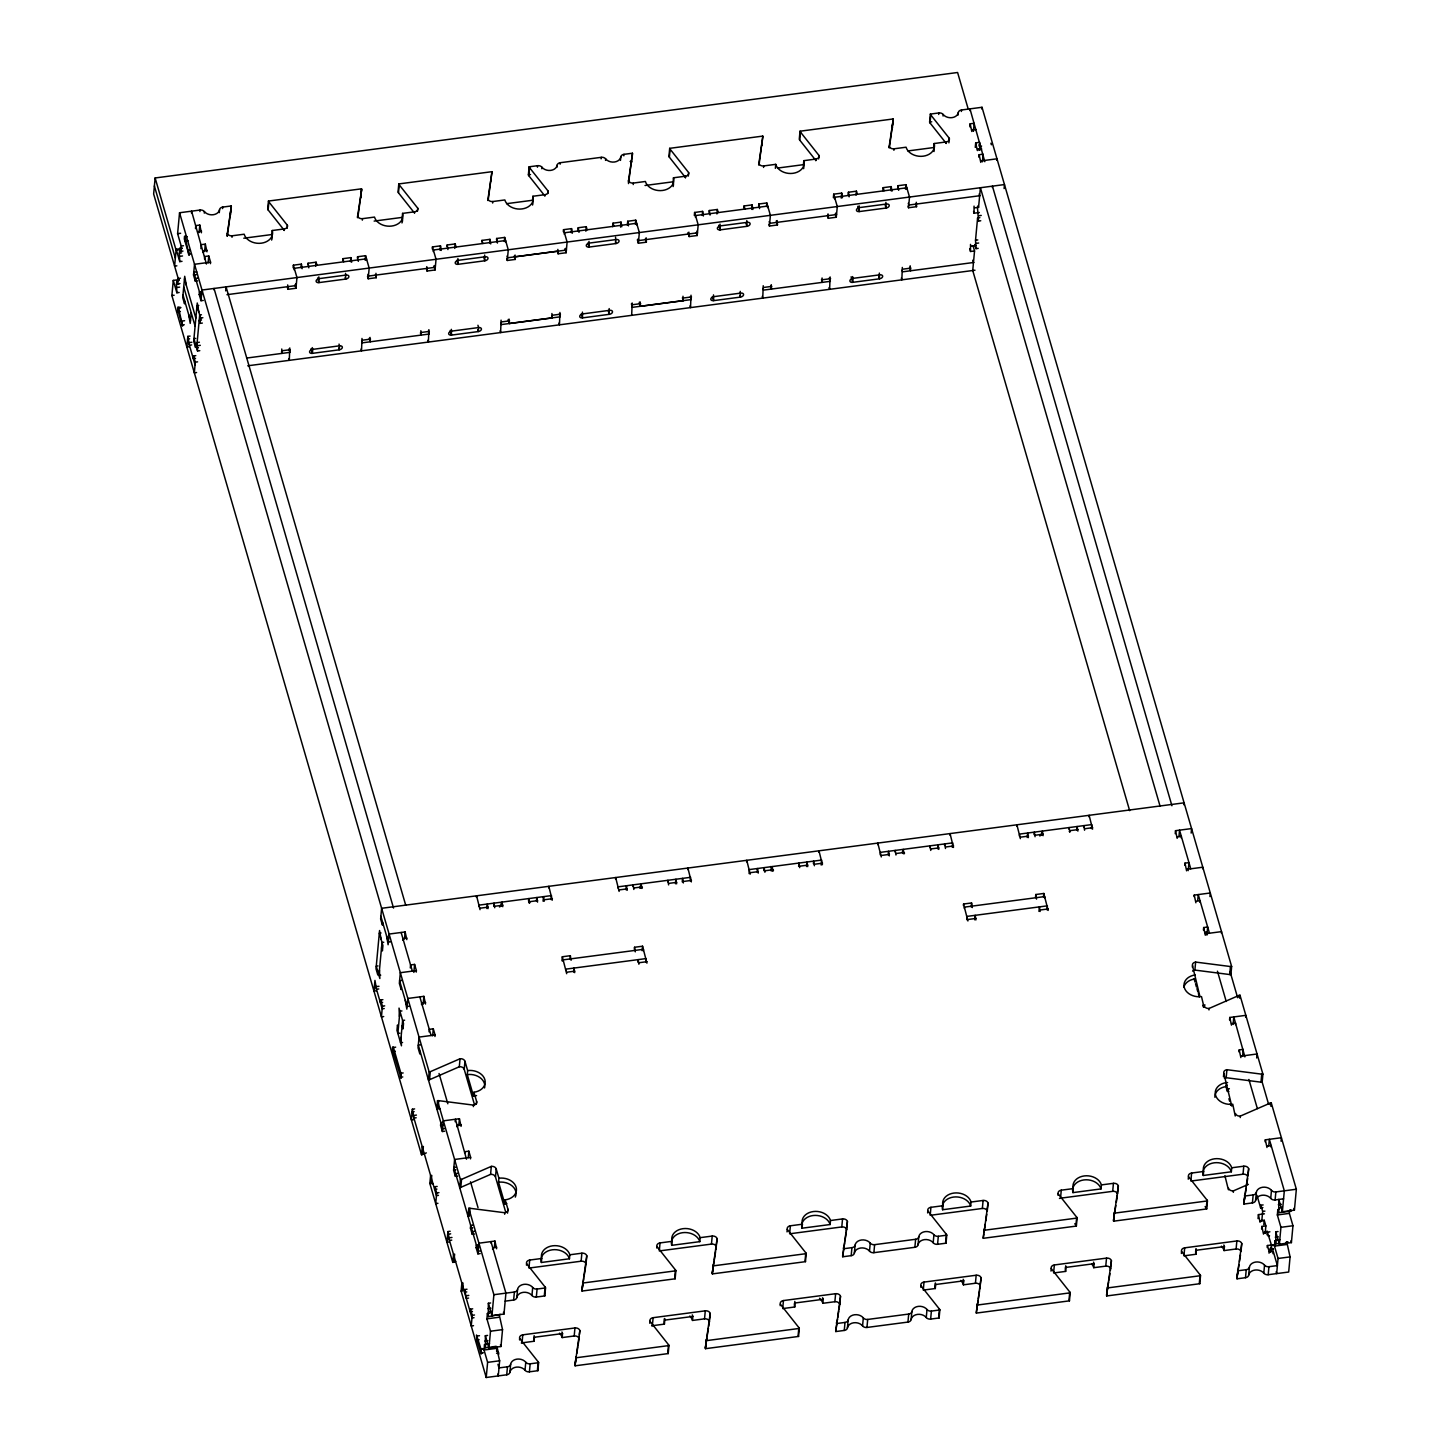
<?xml version="1.0" encoding="UTF-8"?>
<svg xmlns="http://www.w3.org/2000/svg" width="1450" height="1450" viewBox="0 0 1450 1450"><rect width="100%" height="100%" fill="white"/><g stroke="black" fill="none" stroke-linecap="round" stroke-linejoin="round"><path stroke-width="1.5" d="M968.074 108.569L957.598 72.5L155.132 177.969L153.646 193.992L178.205 278.491L177.698 283.837L179.963 283.529M426.336 1152.877L422.621 1154.49A4.114 3.118 5.3 0 1 421.515 1154.762L171.879 295.546L173.275 280.412L179.292 279.614M182.192 248.458L176.175 249.255L174.598 266.129L176.864 265.839M182.972 251.086L180.706 251.376L181.196 246.047L177.607 233.667L179.546 212.751L200.046 210.051A4.114 3.118 5.3 0 1 204.432 211.627A8.247 6.253 5.3 0 0 213.186 214.745A8.247 6.253 5.3 0 0 219.566 209.634A4.114 3.118 5.3 0 1 222.738 207.078L231.203 205.972A4.114 3.118 5.3 0 1 231.293 206.879L227.251 236.296M179.129 292.483L176.882 292.773L176.465 284.345L176.809 280.738L179.057 280.448M182.011 261.326L179.764 261.616L179.347 253.188L179.818 248.294L182.066 247.986M178.241 312.149L178.604 308.143L180.616 307.871M185.165 237.365L184.784 241.371L187.793 240.972M191.418 212.914L191.581 211.174L206.426 264.027M184.784 301.165L184.531 303.829L182.736 297.649L184.712 276.279L186.271 285.142M195.496 228.611L195.768 225.602L199.792 225.076L201.441 232.761M188.681 314.559L190.222 323.404L191.219 312.729M190.095 336.092L187.847 336.382L186.851 347.058L189.098 346.767M197.581 280.847L195.315 281.137L193.521 274.956L194.517 264.281L210.558 262.16L208.764 255.979L204.758 256.505L204.523 259.006M199.901 211.555L200.046 210.051M199.085 232.58L199.792 225.076M187.847 336.382L189.388 345.245L191.636 344.937M195.315 281.137L195.569 278.472L197.834 278.164M200.934 248.675L201.314 244.669L205.32 244.126L206.988 251.811M204.287 213.132L204.432 211.627M202.964 252.354L203.109 250.85L207.114 250.324M195.786 355.667L193.521 355.957L193.285 358.639L195.532 358.331M203.272 300.422L201.006 300.712L199.212 294.531L199.466 291.867L202.474 291.468M195.75 344.792L195.496 347.456L193.702 341.276L197.254 302.996L198.795 311.859M204.631 251.648L205.32 244.126M193.521 355.957L195.315 362.138L194.336 372.831L196.584 372.523M201.006 300.712L202.003 290.036L1004.469 184.567L1004.089 188.573M199.792 350.683L197.544 350.972L197.146 342.544L199.393 342.236M202.347 323.078L200.1 323.368L200.589 318.039L197.001 305.714L198.759 305.479M208.111 262.994L208.764 255.979M210.431 263.664L210.558 262.16M219.276 212.642L219.566 209.634M213.911 289.782L214.038 288.459L393.53 908.044M222.611 208.583L222.738 207.078M226.998 235.734L231.293 206.879M230.55 214.89A4.114 3.118 5.3 0 0 230.459 213.984L231.203 205.972M225.711 290.87L226.073 286.864L405.692 905.126M232 237.292L232.127 235.788A4.114 3.118 5.3 0 1 227.215 233.233M357.824 217.518L361.63 189.733A4.114 3.118 5.3 0 0 361.539 188.826L268.449 201.061L267.706 209.072A4.114 3.118 5.3 0 0 268.141 209.942L284.345 230.405M268.141 209.942L268.884 201.931A4.114 3.118 5.3 0 1 268.449 201.061M271.621 240.066A14.409 10.947 5.3 0 0 271.875 234.538L272.256 230.514L284.291 228.937A4.114 3.118 5.3 0 0 287.408 225.33L268.884 201.931M284.146 230.441L284.291 228.937M287.136 228.321L287.408 225.33M281.753 348.997L282.007 353.401L281.499 351.661M302.144 268.721L301.382 264.136L293.371 265.187L296.96 277.566L295.963 288.26L287.934 289.311L287.68 284.907M293.136 267.688L293.371 265.187M294.114 269.809L294.259 268.304L366.487 258.807L366.343 260.311M289.782 347.946L289.293 360.361L288.786 358.603M301.074 267.634L301.382 264.136M307.944 264.752L308.071 263.248L316.1 262.196L317.006 265.296M308.832 267.851L308.071 263.248M315.737 266.202L316.1 262.196M312.765 349.341L312.403 353.347L339.155 349.831A3.081 1.921 -16.2 0 0 342.345 347.456A3.081 1.921 -16.2 0 0 339.517 345.843L339.01 344.085M342.708 260.184L342.853 258.68L350.882 257.629L351.643 262.233M350.501 261.634L350.882 257.629M357.407 217.609L361.63 189.733M361.539 188.826L360.796 196.837A4.114 3.118 5.3 0 1 360.887 197.744M357.425 258.263L357.57 256.759L365.581 255.689L369.17 268.087L368.191 278.763L376.221 277.711L375.949 273.307M358.313 261.344L357.57 256.759M362.319 220.164L362.464 218.66A4.114 3.118 5.3 0 1 357.552 216.104M365.164 260.202L365.581 255.689M361.993 338.448L361.521 350.864L361.014 349.106M370.022 337.397L370.276 341.801L369.261 338.321M487.744 200.481L491.967 172.604A4.114 3.118 5.3 0 0 491.876 171.698L398.786 183.933L398.043 191.944A4.114 3.118 5.3 0 0 398.478 192.814L413.522 211.809M398.478 192.814L399.203 184.802A4.114 3.118 5.3 0 1 398.786 183.933M401.958 222.938A14.409 10.947 5.3 0 0 402.212 217.391L402.593 213.386L414.627 211.809A4.114 3.118 5.3 0 0 417.745 208.184L399.203 184.802M414.483 213.313L414.627 211.809M417.455 211.192L417.745 208.184M420.844 330.709L421.098 335.131L420.428 332.811M441.235 250.451L440.492 245.847L432.462 246.917L436.051 259.296L435.054 269.972L427.043 271.023L426.771 266.619M432.281 248.911L432.462 246.917M433.224 251.521L433.351 250.016L505.579 240.519L505.434 242.023M428.874 329.657L428.384 342.091L427.877 340.333M440.075 250.361L440.492 245.847M376.221 990.785L373.955 991.093L374.952 980.399L376.493 989.262L378.758 988.954M378.069 972.316L377.816 974.998L376.021 968.817L379.556 930.537L381.114 939.382M382.673 922.49L382.419 925.154L380.625 918.974L381.622 908.298L1184.088 802.829L1183.907 804.822M447.035 246.482L447.18 244.977L455.191 243.926L456.097 247.007M447.923 249.563L447.18 244.977M382.891 999.684L380.625 999.974L380.389 1002.657L382.637 1002.349M386.57 935.884L388.111 944.748L389.108 934.054L405.148 931.951L406.816 939.636M380.625 999.974L382.419 1006.173L381.441 1016.849L383.688 1016.559M454.774 248.421L455.191 243.926M402.792 940.162L402.937 938.658L406.942 938.132M404.514 938.966L405.148 931.951M401.378 986.888L401.142 989.571L399.348 983.39L400.327 972.696L416.386 970.594L414.591 964.413L410.567 964.939L410.296 967.947M405.275 1000.283L406.834 1009.146L407.812 998.452L423.871 996.349L425.521 1004.034M413.848 972.424L414.591 964.413M481.799 241.914L481.944 240.41L489.973 239.341L490.734 243.944M416.241 972.098L416.386 970.594M488.161 200.39L491.876 171.698M492.656 203.036L492.801 201.532A4.114 3.118 5.3 0 1 487.889 198.976M489.647 242.857L489.973 239.341M421.515 1004.56L421.642 1003.056L425.666 1002.53M414.627 1108.906L412.362 1109.214L411.383 1119.889L413.631 1119.599M423.128 1004.361L423.871 996.349M412.362 1109.214L413.921 1118.059L416.168 1117.769M420.101 1051.304L419.847 1053.969L418.053 1047.788L419.05 1037.094L435.091 1034.992L433.296 1028.811L429.291 1029.337L429.055 1031.838M496.516 239.975L496.661 238.471L504.691 237.419L508.279 249.799M497.423 243.056L496.661 238.471M504.31 241.425L504.691 237.419M421.515 1154.762L422.258 1146.751A4.114 3.118 5.3 0 0 423.364 1146.479L422.621 1154.49M179.546 212.751L429.182 1071.985L428.439 1079.996A4.114 3.118 5.3 0 0 429.544 1079.706L459.306 1066.765A4.114 3.118 5.3 0 1 464.218 1069.321L474.422 1104.483M432.644 1035.826L433.296 1028.811M429.544 1079.706L430.288 1071.695L460.049 1058.754A4.114 3.118 5.3 0 1 464.961 1061.309L467.643 1070.589L467.281 1074.595L473.57 1096.236A14.409 10.947 5.3 0 0 476.543 1095.566M434.946 1036.496L435.091 1034.992M501.084 320.16L500.612 332.594L500.105 330.836M515.058 255.019L515.312 259.423L507.282 260.474L508.279 249.781M429.853 1183.472L430.596 1175.461A4.114 3.118 5.3 0 1 431.774 1175.442L431.031 1183.454A4.114 3.118 5.3 0 0 429.853 1183.472L452.781 1262.406A4.114 3.118 5.3 0 0 453.886 1262.116L455.753 1261.319M467.643 1070.589A14.409 10.947 5.3 0 1 484.844 1079.561A14.409 10.947 5.3 0 1 473.933 1092.231L476.633 1101.493A4.114 3.118 5.3 0 1 473.516 1105.118L438.697 1100.659A4.114 3.118 5.3 0 0 437.519 1100.677L436.776 1108.688A4.114 3.118 5.3 0 1 437.954 1108.67L440.129 1108.942M551.906 313.508L552.178 317.913L509.367 323.531L509.113 319.109M437.954 1108.67L438.697 1100.659M543.859 194.681L528.797 175.686A4.114 3.118 5.3 0 1 528.38 174.816L529.123 166.804L537.588 165.699A4.114 3.118 5.3 0 1 541.974 167.257A8.247 6.253 5.3 0 0 550.728 170.393A8.247 6.253 5.3 0 0 557.09 165.264A4.114 3.118 5.3 0 1 560.28 162.708L601.279 157.325A4.114 3.118 5.3 0 1 605.665 158.884A8.247 6.253 5.3 0 0 614.419 162.019A8.247 6.253 5.3 0 0 620.799 156.89A4.114 3.118 5.3 0 1 623.971 154.334L632.436 153.229A4.114 3.118 5.3 0 1 632.526 154.135L628.321 181.993M437.157 1186.444L434.891 1186.753L434.638 1189.417L436.903 1189.127M444.624 1131.217L442.377 1131.507L440.583 1125.327L440.818 1122.662L443.084 1122.354M528.797 175.686L529.54 167.674A4.114 3.118 5.3 0 1 529.123 166.804M434.891 1186.753L436.686 1192.933L435.707 1203.609L437.954 1203.319M442.377 1131.507L443.374 1120.832L459.414 1118.711L461.064 1126.396M532.567 205.03A14.409 10.947 5.3 0 0 532.549 200.263L532.929 196.257L544.964 194.681A4.114 3.118 5.3 0 0 548.082 191.056L529.54 167.674M537.442 167.203L537.588 165.699M541.829 168.762L541.974 167.257M459.306 1066.765L460.049 1058.754M455.173 1121.738L455.409 1119.237L466.501 1159.221M476.434 897.314L476.579 895.81L480.041 909.676M457.058 1126.922L457.203 1125.418L461.209 1124.892M450.171 1231.268L447.923 1231.576L446.926 1242.251L449.192 1241.961M457.656 1176.041L455.391 1176.331L453.596 1170.15L454.593 1159.474L470.634 1157.354L468.839 1151.173L464.834 1151.699L464.689 1153.203M458.762 1125.726L459.414 1118.711M479.134 906.594L479.279 905.09L551.489 895.592L551.127 899.598M544.819 196.185L544.964 194.681M464.218 1069.321L464.961 1061.309M447.923 1231.576L449.464 1240.421L451.729 1240.131M455.391 1176.331L455.644 1173.666L457.91 1173.358M547.846 193.557L548.082 191.056M452.781 1262.406L453.524 1254.395A4.114 3.118 5.3 0 0 454.629 1254.105L453.886 1262.116M437.519 1100.677L460.447 1179.611L459.704 1187.622A4.114 3.118 5.3 0 0 460.81 1187.351L490.571 1174.391A4.114 3.118 5.3 0 1 495.483 1176.965L505.706 1212.128M460.81 1187.351L461.553 1179.339L491.314 1166.38A4.114 3.118 5.3 0 1 496.226 1168.954L498.927 1178.216L498.546 1182.221L504.836 1203.863A14.409 10.947 5.3 0 0 506.847 1203.482M486.874 908.534L487.291 904.039L488.052 908.624M556.909 167.276L557.09 165.264M473.57 1096.236L473.933 1092.231M468.241 1157.68L468.839 1151.173M560.135 164.212L560.28 162.708M473.371 1106.622L473.516 1105.118M493.707 906.159L493.979 903.151L494.74 907.754M470.507 1158.858L470.634 1157.354M476.397 1104.012L476.633 1101.493M461.118 1291.098L461.861 1283.087A4.114 3.118 5.3 0 1 463.039 1283.069L462.296 1291.08A4.114 3.118 5.3 0 0 461.118 1291.098L486.221 1377.5L506.721 1374.799A4.114 3.118 5.3 0 0 509.911 1372.244A8.247 6.253 5.3 0 1 516.272 1367.132A8.247 6.253 5.3 0 1 525.027 1370.25A4.114 3.118 5.3 0 0 529.413 1371.827L537.877 1370.703L538.621 1362.692A4.114 3.118 5.3 0 0 538.186 1361.84L519.662 1338.441A4.114 3.118 5.3 0 1 522.779 1334.834L574.943 1327.964A4.114 3.118 5.3 0 1 579.855 1330.538L579.474 1334.544M469.963 1208.285A4.114 3.118 5.3 0 0 468.785 1208.303L468.042 1216.314A4.114 3.118 5.3 0 1 469.22 1216.296L469.963 1208.285L504.781 1212.744A4.114 3.118 5.3 0 0 507.899 1209.137L505.198 1199.857A14.409 10.947 5.3 0 0 516.109 1187.188A14.409 10.947 5.3 0 0 498.927 1178.216M572.315 233.214L571.554 228.629L563.524 229.68L567.113 242.041L566.134 252.735L558.105 253.786L557.851 249.382M467.009 1289.231L464.761 1289.539L464.507 1292.204L466.773 1291.914M474.494 1234.004L472.247 1234.294L470.434 1228.114L470.688 1225.431L472.954 1225.141M563.343 231.692L563.524 229.68M501.682 905.616L502.008 902.099L502.769 906.703M564.286 234.266L564.431 232.779L636.641 223.282L636.514 224.786M464.761 1289.539L466.302 1298.384L468.567 1298.094M472.247 1234.294L472.483 1231.63L474.748 1231.322M559.936 312.457L559.446 324.873L558.957 323.096M472.7 1308.824L470.434 1309.114L470.199 1311.779L472.446 1311.489M480.186 1253.579L477.92 1253.869L476.126 1247.689L476.379 1245.024L478.627 1244.716M571.191 232.634L571.554 228.629M470.434 1309.114L472.247 1315.295L471.25 1325.971L473.516 1325.681M477.92 1253.869L478.917 1243.194L494.957 1241.073L496.625 1248.758M490.571 1174.391L491.314 1166.38M577.916 231.257L578.242 227.741L586.271 226.689L587.159 229.789M579.003 232.344L578.242 227.741M495.483 1176.965L496.226 1168.954M490.825 1242.94L490.952 1241.599L505.923 1293.128L503.984 1314.044L491.949 1315.621L488.36 1303.26L490.608 1302.97M585.854 231.203L586.271 226.689M492.601 1249.284L492.746 1247.798L496.752 1247.254M486.221 1377.5L487.617 1362.366L484.028 1350.004L484.517 1344.658L486.783 1344.368M489.176 1347.249L485.424 1347.757L485.351 1335.722L487.599 1335.414M499.199 1314.588L502.534 1329.632L500.975 1346.506L488.94 1348.083L490.499 1331.209L486.91 1318.848L487.399 1313.501L489.665 1313.211M500.395 1314.407L488.306 1316.6L488.36 1303.26M494.359 1247.58L494.957 1241.073M528.525 901.084L528.761 898.583L529.522 903.187M491.949 1315.621L493.888 1294.705L468.785 1208.303M601.134 158.829L601.279 157.325M504.836 1203.863L505.198 1199.857M504.654 1214.248L504.781 1212.744M507.536 1213.143L507.899 1209.137M536.464 901.03L536.79 897.532L537.551 902.118M605.52 160.388L605.665 158.884M497.731 1374.111L498.256 1375.923L499.652 1360.789L496.244 1346.416M496.607 1351.273L497.024 1346.778L498.673 1354.463M543.061 901.157L543.478 896.644L544.221 901.248M548.662 887.817L548.807 886.331L552.251 900.196M612.697 226.689L613.024 223.173L621.035 222.122L621.796 226.708M506.721 1374.799L507.464 1366.788A4.114 3.118 5.3 0 0 510.636 1364.232A8.247 6.253 5.3 0 1 517.016 1359.121A8.247 6.253 5.3 0 1 525.77 1362.239A4.114 3.118 5.3 0 0 530.156 1363.816L538.621 1362.692M513.644 1300.034L514.388 1292.023A4.114 3.118 5.3 0 0 517.559 1289.449A8.247 6.253 5.3 0 1 523.939 1284.338A8.247 6.253 5.3 0 1 532.694 1287.473A4.114 3.118 5.3 0 0 537.08 1289.032L545.544 1287.926L544.801 1295.938L536.337 1297.043A4.114 3.118 5.3 0 1 531.951 1295.484A8.247 6.253 5.3 0 0 523.196 1292.349A8.247 6.253 5.3 0 0 516.834 1297.478A4.114 3.118 5.3 0 1 513.644 1300.034L505.18 1301.139M620.473 160.406L620.799 156.89M509.911 1372.244L510.636 1364.232M516.834 1297.478L517.559 1289.449M623.844 155.839L623.971 154.334M620.582 227.124L621.035 222.122M519.535 1339.945L519.662 1338.441M526.459 1265.161L526.586 1263.675A4.114 3.118 5.3 0 1 529.703 1260.05L541.738 1258.473A14.409 10.947 5.3 0 1 552.649 1245.804A14.409 10.947 5.3 0 1 569.832 1254.776L581.867 1253.199A4.114 3.118 5.3 0 1 586.779 1255.754L586.597 1257.766M521.329 1342.99A4.114 3.118 5.3 0 1 522.036 1342.845L522.779 1334.834M529.703 1260.05L528.96 1268.061L581.124 1261.21A4.114 3.118 5.3 0 1 586.036 1263.766L585.274 1268.714M628.484 183.57L632.436 153.229M627.361 225.257L627.723 221.252L635.752 220.183L639.341 232.562L638.362 243.237L646.374 242.186L646.12 237.764M628.484 225.837L627.723 221.252M633.233 184.567L633.36 183.062A4.114 3.118 5.3 0 1 628.448 180.489M561.947 960.77L562.328 956.764L570.339 955.695L571.101 960.299M525.027 1370.25L525.77 1362.239M531.951 1295.484L532.694 1287.473M563.089 961.187L563.216 959.846L643.474 949.297L643.347 950.638M565.79 970.449L565.917 969.126L646.156 958.577L645.848 961.912M635.372 224.188L635.752 220.183M529.413 1371.827L530.156 1363.816M536.337 1297.043L537.08 1289.032M566.678 973.711L562.328 956.764M522.036 1342.845L534.071 1341.25L534.452 1337.244A14.409 10.947 5.3 0 1 534.144 1335.649M569.832 1254.776L569.451 1258.781L541.376 1262.479L541.738 1258.473M570.013 959.211L570.339 955.695M631.674 315.339L632.164 302.959M573.566 972.08L573.946 968.074L574.689 972.66M538.186 1361.84L537.461 1369.851A4.114 3.118 5.3 0 1 537.877 1370.703M526.586 1263.675L545.109 1287.056L544.384 1295.067A4.114 3.118 5.3 0 1 544.801 1295.938M682.986 296.253L683.24 300.676L640.447 306.312L640.175 301.908M758.658 164.865L762.863 137.007A4.114 3.118 5.3 0 0 762.772 136.101L669.683 148.335L668.939 156.346A4.114 3.118 5.3 0 0 669.374 157.198L685.578 177.679M669.374 157.198L670.118 149.187A4.114 3.118 5.3 0 1 669.683 148.335M578.097 1345.129L579.112 1338.549A4.114 3.118 5.3 0 0 574.2 1335.976L562.165 1337.571L562.528 1333.565A14.409 10.947 5.3 0 0 561.929 1332.006M673.126 186.561A14.409 10.947 5.3 0 0 673.126 181.794L673.489 177.788L685.524 176.211A4.114 3.118 5.3 0 0 688.641 172.586L670.118 149.187M615.543 879.044L615.67 877.54L619.132 891.406M574.2 1335.976L574.943 1327.964M581.124 1261.21L581.867 1253.199M618.226 888.306L618.371 886.802L690.599 877.322L690.272 880.821M709.811 1317.416L710.192 1313.41A4.114 3.118 5.3 0 0 705.28 1310.836L653.116 1317.688A4.114 3.118 5.3 0 0 649.999 1321.312L668.522 1344.712A4.114 3.118 5.3 0 1 668.957 1345.564L668.214 1353.575L575.124 1365.809A4.114 3.118 5.3 0 1 575.034 1364.903L579.855 1330.538M715.865 1249.936L717.116 1238.626A4.114 3.118 5.3 0 0 712.204 1236.071L700.169 1237.648A14.409 10.947 5.3 0 0 682.968 1228.676A14.409 10.947 5.3 0 0 672.075 1241.327L660.04 1242.922A4.114 3.118 5.3 0 0 656.923 1246.529L675.446 1269.928A4.114 3.118 5.3 0 1 675.881 1270.798L675.138 1278.809L582.048 1291.044A4.114 3.118 5.3 0 1 581.957 1290.137L586.779 1255.754M575.124 1365.809L575.868 1357.798A4.114 3.118 5.3 0 1 575.777 1356.892M582.048 1291.044L582.791 1283.033A4.114 3.118 5.3 0 1 582.701 1282.126M685.379 177.698L685.524 176.211M579.112 1338.549L579.293 1336.537M586.036 1263.766L586.543 1258.256M688.315 176.084L688.641 172.586M626.019 889.756L626.4 885.751L627.143 890.354M703.377 215.996L702.616 211.392L694.604 212.461L698.193 224.841L697.196 235.516L689.167 236.568L688.913 232.163M694.314 215.452L694.604 212.461M632.943 886.385L633.088 884.881L633.831 889.466M695.347 217.065L695.493 215.561L767.721 206.063L767.576 207.567M691.016 295.202L690.526 307.636L690.019 305.877M634.357 949.261L634.538 947.267L642.567 946.216L646.918 963.162M702.253 215.398L702.616 211.392M635.299 951.852L634.538 947.267M641.861 888.415L641.099 883.811L640.737 887.817A3.081 1.921 -16.2 0 0 639.613 888.107M637.909 962.129L638.127 959.628L638.888 964.232M709.123 212.516L709.304 210.522L717.333 209.471L718.239 212.552M710.065 215.108L709.304 210.522M642.151 950.711L642.567 946.216M716.916 213.966L717.333 209.471M720.179 229.843L720.052 224.116M667.707 881.799L667.852 880.295L668.613 884.899M675.464 883.757L675.881 879.244L676.643 883.847M743.904 207.948L744.086 205.954L752.115 204.903L752.876 209.489M682.243 881.872L682.569 878.374L683.331 882.959M687.753 869.547L687.898 868.043L691.342 881.908M751.698 209.398L752.115 204.903M649.817 1323.324L649.999 1321.312M656.778 1248.033L656.923 1246.529M651.666 1325.862A4.114 3.118 5.3 0 1 652.373 1325.699L653.116 1317.688M660.04 1242.922L659.297 1250.933L711.461 1244.082A4.114 3.118 5.3 0 1 716.373 1246.637M759.057 164.792L762.772 136.101M758.658 205.519L758.803 204.015L766.814 202.964L770.403 215.343L769.424 226.037L777.454 224.968L777.182 220.563M759.564 208.601L758.803 204.015M763.552 167.439L763.697 165.934A4.114 3.118 5.3 0 1 758.785 163.361M766.488 206.462L766.814 202.964M652.373 1325.699L664.408 1324.122L664.789 1320.116A14.409 10.947 5.3 0 1 664.481 1318.521M700.169 1237.648L699.788 1241.653L671.713 1245.332L672.075 1241.327M763.226 285.722L762.754 298.138L762.247 296.38M775.369 168.345L775.732 164.339L763.697 165.934M668.522 1344.712L667.779 1352.723A4.114 3.118 5.3 0 1 668.214 1353.575M675.446 1269.928L674.703 1277.939A4.114 3.118 5.3 0 1 675.138 1278.809M771.255 284.653L771.509 289.076L770.675 286.176M889.394 147.664L893.2 119.879A4.114 3.118 5.3 0 0 893.109 118.972L800.019 131.207L799.276 139.218A4.114 3.118 5.3 0 0 799.711 140.07L815.915 160.551M799.711 140.07L800.454 132.059A4.114 3.118 5.3 0 1 800.019 131.207M708.688 1326.351L709.449 1321.421A4.114 3.118 5.3 0 0 704.537 1318.848L692.502 1320.442L692.864 1316.437A14.409 10.947 5.3 0 0 692.266 1314.878M803.644 168.653A14.409 10.947 5.3 0 0 803.445 164.666L803.826 160.66L815.861 159.065A4.114 3.118 5.3 0 0 818.978 155.458L800.454 132.059M746.605 861.808L746.75 860.285L750.194 874.169M704.537 1318.848L705.28 1310.836M711.461 1244.082L712.204 1236.071M840.329 1298.276L840.511 1296.282A4.114 3.118 5.3 0 0 835.617 1293.708L783.453 1300.559A4.114 3.118 5.3 0 0 780.336 1304.184L798.859 1327.584A4.114 3.118 5.3 0 1 799.294 1328.436L798.551 1336.447L705.461 1348.681A4.114 3.118 5.3 0 1 705.371 1347.775L710.192 1313.41M846.438 1231.159L847.434 1221.498A4.114 3.118 5.3 0 0 842.541 1218.924L830.487 1220.519A14.409 10.947 5.3 0 0 813.305 1211.548A14.409 10.947 5.3 0 0 802.412 1224.199L790.377 1225.794A4.114 3.118 5.3 0 0 787.259 1229.401L805.783 1252.8A4.114 3.118 5.3 0 1 806.218 1253.652L805.475 1261.663L712.385 1273.898A4.114 3.118 5.3 0 1 712.294 1272.991L717.116 1238.626M749.07 873.571L749.433 869.565L821.661 860.067L821.189 865.07M705.461 1348.681L706.204 1340.67A4.114 3.118 5.3 0 1 706.114 1339.764M712.385 1273.898L713.128 1265.886A4.114 3.118 5.3 0 1 713.037 1264.98M815.716 160.569L815.861 159.065M709.449 1321.421L709.775 1317.905M818.652 158.956L818.978 155.458M757.136 872.03L757.462 868.532L758.223 873.118M763.878 870.653L764.15 867.644L764.911 872.248M822.077 277.983L822.331 282.388L821.498 279.487M842.468 197.708L841.725 193.122L833.696 194.173L837.284 206.552L836.287 217.246L828.276 218.297L828.004 213.893M833.369 197.671L833.696 194.173M834.457 198.777L834.584 197.291L906.812 187.793L906.667 189.297M772.941 871.178L772.179 866.592L771.799 870.598A3.081 1.921 -16.2 0 0 770.965 870.761M830.107 276.932L829.618 289.347L829.11 287.589M841.254 198.124L841.725 193.122M848.123 195.243L848.413 192.234L856.424 191.183L857.331 194.282M849.156 196.837L848.413 192.234M856.062 195.188L856.424 191.183M798.624 866.339L798.932 863.076L799.675 867.662M853.107 278.327L852.727 282.333L879.479 278.817A3.081 1.921 -16.2 0 0 882.669 276.442A3.081 1.921 -16.2 0 0 879.842 274.829L853.089 278.346A3.081 1.921 -16.2 0 0 849.899 280.738A3.081 1.921 -16.2 0 0 852.727 282.351L851.114 276.769M806.526 866.52L806.943 862.025L807.704 866.611M813.396 863.638L813.631 861.137L814.393 865.741M818.833 852.31L818.96 850.787L822.422 864.689M882.905 190.675L883.177 187.666L891.206 186.615L891.967 191.201M780.191 1305.689L780.336 1304.184M787.024 1231.902L787.259 1229.401M888.977 147.737L893.2 119.879M783.453 1300.559L782.71 1308.571L794.745 1306.994L795.107 1302.988A14.409 10.947 5.3 0 1 794.799 1301.393M790.377 1225.794L789.634 1233.805L841.798 1226.936A4.114 3.118 5.3 0 1 846.709 1229.509M893.109 118.972L892.366 126.984A4.114 3.118 5.3 0 1 892.457 127.89M893.889 150.292L894.034 148.806A4.114 3.118 5.3 0 1 889.122 146.233M890.826 190.621L891.206 186.615M897.713 187.739L897.894 185.727L905.924 184.676L909.513 197.073L908.516 207.749L916.545 206.698L916.291 202.275M830.487 1220.519L830.125 1224.525L802.031 1228.204L802.412 1224.199M898.656 190.331L897.894 185.727M798.859 1327.584L798.116 1335.595A4.114 3.118 5.3 0 1 798.551 1336.447M805.783 1252.8L805.04 1260.811A4.114 3.118 5.3 0 1 805.475 1261.663M905.507 189.189L905.924 184.676M902.317 267.434L901.846 279.85L901.338 278.092M910.183 265.803L910.6 270.788L909.603 267.308M946.252 143.405L930.03 122.942A4.114 3.118 5.3 0 1 929.613 122.09L930.356 114.079L938.821 112.955A4.114 3.118 5.3 0 1 943.207 114.514A8.247 6.253 5.3 0 0 951.961 117.649A8.247 6.253 5.3 0 0 958.323 112.538A4.114 3.118 5.3 0 1 961.513 109.983L982.012 107.282L1231.648 966.516L1230.905 974.527A4.114 3.118 5.3 0 1 1229.709 974.545L1194.891 970.086A4.114 3.118 5.3 0 0 1192.571 971.101M930.03 122.942L930.773 114.931A4.114 3.118 5.3 0 1 930.356 114.079M839.006 1309.223L839.786 1304.293A4.114 3.118 5.3 0 0 834.874 1301.719L822.839 1303.296L823.201 1299.291A14.409 10.947 5.3 0 0 822.585 1297.75M933.981 151.525A14.409 10.947 5.3 0 0 933.782 147.538L934.162 143.532L946.197 141.937A4.114 3.118 5.3 0 0 949.315 138.33L930.773 114.931M938.676 114.459L938.821 112.955M943.062 116.018L943.207 114.514M834.874 1301.719L835.617 1293.708M841.798 1226.936L842.541 1218.924M877.667 844.589L877.812 843.084L881.274 856.95M979.838 1289.104L981.088 1277.794A4.114 3.118 5.3 0 0 976.176 1275.239L924.013 1282.09A4.114 3.118 5.3 0 0 920.895 1285.715L939.437 1309.096A4.114 3.118 5.3 0 1 939.854 1309.966L939.111 1317.977L930.646 1319.083A4.114 3.118 5.3 0 1 926.26 1317.524A8.247 6.253 5.3 0 0 917.506 1314.389A8.247 6.253 5.3 0 0 911.144 1319.518A4.114 3.118 5.3 0 1 907.954 1322.074L866.955 1327.457A4.114 3.118 5.3 0 1 862.569 1325.898A8.247 6.253 5.3 0 0 853.814 1322.762A8.247 6.253 5.3 0 0 847.434 1327.892A4.114 3.118 5.3 0 1 844.263 1330.447L835.798 1331.553L840.511 1296.282M930.936 1207.306L930.193 1215.317L982.357 1208.466A4.114 3.118 5.3 0 1 987.269 1211.04L988.012 1203.029A4.114 3.118 5.3 0 0 983.1 1200.455L971.065 1202.032A14.409 10.947 5.3 0 0 953.882 1193.06A14.409 10.947 5.3 0 0 942.971 1205.729L930.936 1207.306A4.114 3.118 5.3 0 0 927.819 1210.931L946.361 1234.331A4.114 3.118 5.3 0 1 946.778 1235.183L946.034 1243.194L937.57 1244.299A4.114 3.118 5.3 0 1 933.184 1242.741A8.247 6.253 5.3 0 0 924.429 1239.623A8.247 6.253 5.3 0 0 918.067 1244.734A4.114 3.118 5.3 0 1 914.877 1247.29L873.879 1252.673A4.114 3.118 5.3 0 1 869.493 1251.114A8.247 6.253 5.3 0 0 860.738 1247.997A8.247 6.253 5.3 0 0 854.358 1253.108A4.114 3.118 5.3 0 1 851.186 1255.664L842.722 1256.769L847.434 1221.498M946.053 143.441L946.197 141.937M880.277 854.866L880.513 852.346L952.722 842.867L952.306 847.362M839.786 1304.293L840.293 1298.783M948.898 142.825L949.315 138.33M844.263 1330.447L845.006 1322.436A4.114 3.118 5.3 0 0 848.178 1319.863A8.247 6.253 5.3 0 1 854.558 1314.751A8.247 6.253 5.3 0 1 863.312 1317.887A4.114 3.118 5.3 0 0 867.698 1319.446L908.697 1314.062A4.114 3.118 5.3 0 0 911.869 1311.507A8.247 6.253 5.3 0 1 918.249 1306.378A8.247 6.253 5.3 0 1 927.003 1309.513A4.114 3.118 5.3 0 0 931.389 1311.072L939.854 1309.966M851.186 1255.664L851.929 1247.652A4.114 3.118 5.3 0 0 855.101 1245.097A8.247 6.253 5.3 0 1 861.481 1239.986A8.247 6.253 5.3 0 1 870.236 1243.103A4.114 3.118 5.3 0 0 874.622 1244.662L915.621 1239.279A4.114 3.118 5.3 0 0 918.793 1236.723A8.247 6.253 5.3 0 1 925.173 1231.612A8.247 6.253 5.3 0 1 933.927 1234.729A4.114 3.118 5.3 0 0 938.313 1236.288L946.778 1235.183M888.216 854.811L888.524 851.295L889.285 855.899M958.106 115.039L958.323 112.538M847.434 1327.892L848.178 1319.863M854.358 1253.108L855.101 1245.097M961.368 111.469L961.513 109.983M895.085 851.929L895.212 850.425L895.973 855.011M969.814 110.599L969.977 108.859L984.822 161.711M969.869 126.821L970.159 123.812L974.164 123.286L973.421 131.297L972.896 129.503M904.546 853.144L902.879 853.379L903.241 849.374L904.002 853.959M971.808 131.497L970.159 123.812M862.569 1325.898L863.312 1317.887M869.493 1251.114L870.236 1243.103M975.27 147.392L975.687 142.879L979.711 142.354L979.856 150.039M866.955 1327.457L867.698 1319.446M873.879 1252.673L874.622 1244.662M977.354 150.564L975.687 142.879M981.849 109.022L982.012 107.282M978.913 157.234L979.131 154.733L983.154 154.208L982.447 161.711M973.023 245.739L974.545 250.959L970.521 251.484L970.521 244.398M979.33 212.516L974.074 213.204L974.056 206.118M981.36 150.039L981.505 148.534L977.481 149.06M980.798 162.418L979.131 154.733M977.427 206.879L978.496 221.071L980.744 220.762M974.545 250.959L972.732 270.516L1129.659 810.677M978.188 248.367L975.941 248.657L975.524 240.229L977.59 217.971L979.856 217.681M974.563 207.858L978.569 207.332L980.399 187.721L1160.018 805.982M929.831 847.597L929.994 845.857L930.755 850.443M992.308 187.485L992.434 186.144L1171.926 805.747M996.839 160.297L996.984 158.811L980.925 160.914M937.643 848.794L938.023 844.788L938.784 849.392M944.566 845.423L944.711 843.918L945.472 848.504M949.895 835.091L950.04 833.587L953.484 847.452M907.954 1322.074L908.697 1314.062M914.877 1247.29L915.621 1239.279M911.144 1319.518L911.869 1311.507M918.067 1244.734L918.793 1236.723M920.768 1287.219L920.895 1285.715M927.638 1212.925L927.819 1210.931M924.013 1282.09L923.269 1290.101L935.304 1288.524L935.685 1284.519A14.409 10.947 5.3 0 1 935.377 1282.924M963.416 905.525L963.561 904.021L971.572 902.969L972.334 907.555M926.26 1317.524L927.003 1309.513M933.184 1242.741L933.927 1234.729M964.322 908.443L964.449 907.12L1044.707 896.571L1044.58 897.894M966.842 919.717L967.15 916.382L1047.389 905.833L1047.027 909.839M930.646 1319.083L931.389 1311.072M937.57 1244.299L938.313 1236.288M967.911 920.986L963.561 904.021M971.065 1202.032L970.684 1206.037L942.609 1209.735L942.971 1205.729M971.21 906.975L971.572 902.969M974.762 919.844L975.179 915.331L975.923 919.916M939.437 1309.096L938.694 1317.107A4.114 3.118 5.3 0 1 939.111 1317.977M946.361 1234.331L945.618 1242.342A4.114 3.118 5.3 0 1 946.034 1243.194M980.345 1285.806A4.114 3.118 5.3 0 0 975.433 1283.25L963.398 1284.827L963.761 1280.821A14.409 10.947 5.3 0 0 963.162 1279.262M1016.776 826.301L1016.903 824.796L1020.365 838.662M975.433 1283.25L976.176 1275.239M982.357 1208.466L983.1 1200.455M1019.423 836.07L1019.604 834.076L1091.832 824.579L1091.451 828.584M1110.428 1270.327L1111.425 1260.666A4.114 3.118 5.3 0 0 1106.513 1258.111L1054.349 1264.962A4.114 3.118 5.3 0 0 1051.232 1268.569L1069.756 1291.968A4.114 3.118 5.3 0 1 1070.191 1292.838L1069.447 1300.849L976.357 1313.084L981.088 1277.794M1059.461 1198.461A4.114 3.118 5.3 0 1 1060.53 1198.189L1112.694 1191.338A4.114 3.118 5.3 0 1 1117.606 1193.894L1118.349 1185.882A4.114 3.118 5.3 0 0 1113.437 1183.327L1101.402 1184.904A14.409 10.947 5.3 0 0 1084.201 1175.932A14.409 10.947 5.3 0 0 1073.308 1188.601L1061.273 1190.178A4.114 3.118 5.3 0 0 1058.156 1193.803L1076.679 1217.184A4.114 3.118 5.3 0 1 1077.114 1218.054L1076.371 1226.066L983.281 1238.3L988.012 1203.029M1027.216 837.52L1027.633 833.025L1028.376 837.611M1034.086 834.638L1034.321 832.137L1035.064 836.722M1035.554 897.024L1035.771 894.523L1043.801 893.472L1048.151 910.437M1042.006 834.584L1042.332 831.086L1043.094 835.671M1036.533 899.127L1035.771 894.523M1038.961 911.397L1039.378 906.884L1040.121 911.488M1043.474 896.97L1043.801 893.472M1068.94 829.074L1069.085 827.569L1069.846 832.155M1076.788 830.016L1077.114 826.518L1077.876 831.104M1083.658 827.134L1083.803 825.63L1084.564 830.234M1088.986 816.803L1089.131 815.299L1092.575 829.164M1050.996 1271.088L1051.232 1268.569M1058.011 1195.308L1058.156 1193.803M1054.349 1264.962L1053.606 1272.973L1065.641 1271.396L1066.022 1267.391A14.409 10.947 5.3 0 1 1065.714 1265.796M1060.53 1198.189L1061.273 1190.178M1101.402 1184.904L1101.021 1188.909L1072.946 1192.607L1073.308 1188.601M1069.756 1291.968L1069.012 1299.979A4.114 3.118 5.3 0 1 1069.447 1300.849M1076.371 1226.066A4.114 3.118 5.3 0 0 1075.936 1225.196L1076.679 1217.184M1110.682 1268.678A4.114 3.118 5.3 0 0 1105.77 1266.122L1093.735 1267.699L1094.098 1263.693A14.409 10.947 5.3 0 0 1093.499 1262.134M1105.77 1266.122L1106.513 1258.111M1112.694 1191.338L1113.437 1183.327M1221.408 1246.148A14.409 10.947 5.3 0 1 1224.072 1250.571L1236.107 1248.976A4.114 3.118 5.3 0 1 1241.019 1251.549L1241.762 1243.538A4.114 3.118 5.3 0 0 1236.85 1240.964L1184.686 1247.834A4.114 3.118 5.3 0 0 1181.569 1251.441L1200.092 1274.84A4.114 3.118 5.3 0 1 1200.527 1275.692L1199.784 1283.721L1106.694 1295.956A4.114 3.118 5.3 0 1 1106.604 1295.049L1111.425 1260.666M1248.069 1175.261L1248.686 1168.754A4.114 3.118 5.3 0 0 1243.774 1166.199L1231.721 1167.776A14.409 10.947 5.3 0 0 1214.538 1158.804A14.409 10.947 5.3 0 0 1203.645 1171.473L1191.61 1173.05A4.114 3.118 5.3 0 0 1188.493 1176.675L1207.016 1200.056A4.114 3.118 5.3 0 1 1207.451 1200.926L1206.708 1208.938L1113.618 1221.172A4.114 3.118 5.3 0 1 1113.527 1220.266L1118.349 1185.882M1106.694 1295.956L1107.438 1287.944A4.114 3.118 5.3 0 1 1107.347 1287.038M1113.618 1221.172L1114.361 1213.161A4.114 3.118 5.3 0 1 1114.271 1212.254M1175.243 833.696L1175.515 830.687L1191.574 828.584L1191.157 833.097M1177.183 838.372L1175.515 830.687M1178.941 836.577L1179.539 830.161L1190.758 868.804M1181.188 837.846L1181.333 836.342L1177.327 836.886M1184.759 865.161L1184.958 863.149L1188.964 862.623L1188.366 869.13M1186.607 870.834L1184.958 863.149M1194.093 896.607L1194.238 895.103L1210.279 892.982L1209.952 896.553M1195.887 902.788L1194.238 895.103M1197.754 899.906L1198.244 894.577L1209.463 933.202M1192.389 967.186L1192.516 965.682A4.114 3.118 5.3 0 1 1195.634 962.075L1230.452 966.534A4.114 3.118 5.3 0 0 1231.648 966.516M1202.666 868.731L1202.793 867.227L1186.753 869.329M1199.911 902.263L1200.038 900.758L1196.033 901.284M1194.891 970.086L1195.634 962.075M1199.875 996.277L1192.516 965.682M1203.428 930.066L1203.663 927.547L1207.669 927.021L1206.98 934.543M1205.312 935.232L1203.663 927.547M1204.062 1007.369L1201.506 996.603A14.409 10.947 5.3 0 1 1184.324 987.631A14.409 10.947 5.3 0 1 1195.217 974.962M1181.387 1253.452L1181.569 1251.441M1188.257 1179.176L1188.493 1176.675M1184.686 1247.834L1183.943 1255.845L1195.978 1254.25L1196.341 1250.244A14.409 10.947 5.3 0 1 1196.033 1248.649M1191.61 1173.05L1190.867 1181.061L1243.031 1174.21A4.114 3.118 5.3 0 1 1247.707 1176.222M1208.974 1009.943L1209.119 1008.439L1238.862 995.479A4.114 3.118 5.3 0 1 1239.986 995.208L1262.914 1074.142L1262.171 1082.153A4.114 3.118 5.3 0 1 1260.993 1082.171L1226.174 1077.713A4.114 3.118 5.3 0 0 1224.416 1078.293M1221.371 933.129L1221.516 931.625L1205.457 933.746M1231.721 1167.776L1231.358 1171.781L1203.264 1175.479L1203.645 1171.473M1200.092 1274.84L1199.349 1282.851A4.114 3.118 5.3 0 1 1199.784 1283.721M1206.708 1208.938A4.114 3.118 5.3 0 0 1206.273 1208.067L1207.016 1200.056M1229.709 974.545L1230.452 966.534M1223.474 1076.824L1223.8 1073.308A4.114 3.118 5.3 0 1 1226.918 1069.701L1261.736 1074.16A4.114 3.118 5.3 0 0 1262.914 1074.142M1229.546 1019.966L1229.781 1017.465L1245.84 1015.344L1245.641 1017.356M1226.174 1077.713L1226.918 1069.701M1231.449 1025.15L1229.781 1017.465M1231.775 1106.078L1223.8 1073.308M1226.936 1091.053L1225.993 1085.18M1233.098 1024.443L1233.787 1016.939L1244.898 1056.905M1235.454 1024.624L1235.599 1023.12L1231.576 1023.646M1238.735 996.984L1238.862 995.479M1239.696 998.216L1239.986 995.208M1239.025 1051.921L1239.206 1049.927L1243.23 1049.383L1242.577 1056.398M1228.404 1189.779L1224.906 1175.714M1235.237 1116.011L1232.772 1104.229A14.409 10.947 5.3 0 1 1215.589 1095.257A14.409 10.947 5.3 0 1 1226.482 1082.588M1240.874 1057.612L1239.206 1049.927M1224.072 1250.571L1224.434 1246.565A14.409 10.947 5.3 0 0 1223.836 1245.006M1233.316 1192.353L1233.461 1190.849L1248.341 1184.378M1240.239 1117.569L1240.384 1116.065L1270.146 1103.124A4.114 3.118 5.3 0 1 1271.251 1102.834L1296.354 1189.236L1294.415 1210.152L1282.38 1211.747L1278.791 1199.368L1278.737 1212.707L1290.772 1211.113L1290.881 1209.898M1236.107 1248.976L1236.85 1240.964M1243.031 1174.21L1243.774 1166.199M1256.697 1057.993L1257.059 1053.987L1241.001 1056.107M1286.748 1241.852L1290.083 1256.896L1288.688 1272.031L1268.188 1274.713A4.114 3.118 5.3 0 1 1263.802 1273.154A8.247 6.253 5.3 0 0 1255.048 1270.037A8.247 6.253 5.3 0 0 1248.668 1275.148A4.114 3.118 5.3 0 1 1245.496 1277.704L1237.031 1278.809A4.114 3.118 5.3 0 1 1236.941 1277.903L1241.762 1243.538M1283.576 1198.824L1275.112 1199.947A4.114 3.118 5.3 0 1 1270.726 1198.389A8.247 6.253 5.3 0 0 1261.971 1195.253A8.247 6.253 5.3 0 0 1255.591 1200.364A4.114 3.118 5.3 0 1 1252.419 1202.92L1243.955 1204.044A4.114 3.118 5.3 0 1 1243.864 1203.137L1248.686 1168.754M1237.031 1278.809L1237.774 1270.798A4.114 3.118 5.3 0 1 1237.684 1269.892M1243.955 1204.044L1244.698 1196.033A4.114 3.118 5.3 0 1 1244.607 1195.126M1260.993 1082.171L1261.736 1074.16M1245.496 1277.704L1246.239 1269.692A4.114 3.118 5.3 0 0 1249.411 1267.137A8.247 6.253 5.3 0 1 1255.791 1262.026A8.247 6.253 5.3 0 1 1264.545 1265.143A4.114 3.118 5.3 0 0 1268.931 1266.702L1277.396 1265.596L1273.191 1251.169L1269.185 1251.694L1269.04 1253.199M1252.419 1202.92L1253.162 1194.909A4.114 3.118 5.3 0 0 1256.334 1192.353A8.247 6.253 5.3 0 1 1262.714 1187.242A8.247 6.253 5.3 0 1 1271.469 1190.359A4.114 3.118 5.3 0 0 1275.855 1191.936L1296.354 1189.236M1248.668 1275.148L1249.411 1267.137M1255.591 1200.364L1256.334 1192.353M1258.038 1218.616L1258.419 1214.611L1264.436 1213.813M1265.143 1141.821L1265.324 1139.827L1281.383 1137.724L1281.057 1141.223M1270.001 1104.628L1270.146 1103.124M1262.878 1207.596L1260.63 1207.886L1260.866 1205.222L1263.131 1204.932M1260.068 1222.296L1258.419 1214.611M1266.992 1147.512L1265.324 1139.827M1270.925 1106.35L1271.251 1102.834M1261.736 1221.426L1262.678 1211.402L1260.866 1205.222M1268.732 1145.971L1269.348 1139.301L1284.319 1190.812L1282.38 1211.747M1261.627 1228.966L1261.844 1226.446L1265.868 1225.921L1264.219 1220.266L1260.213 1220.791M1263.802 1224.761L1264.219 1220.266M1270.997 1146.986L1271.143 1145.482L1267.137 1146.007M1263.512 1234.131L1261.844 1226.446M1265.161 1233.442L1265.868 1225.921M1263.802 1273.154L1264.545 1265.143M1270.726 1198.389L1271.469 1190.359M1267.209 1247.526L1267.391 1245.514L1273.408 1244.716M1268.188 1274.713L1268.931 1266.702M1275.112 1199.947L1275.855 1191.936M1270.762 1252.003L1271.034 1248.994L1273.281 1248.704M1272.973 1253.67L1273.191 1251.169M1276.127 1271.813L1276.652 1273.607L1278.048 1258.473L1274.459 1246.112L1274.949 1240.765L1276.453 1240.566M1279.607 1243.357L1275.855 1243.864L1275.783 1231.829L1278.03 1231.539M1289.684 1210.025L1289.376 1213.378L1292.965 1225.739L1291.406 1242.614L1279.371 1244.191L1280.93 1227.316L1277.341 1214.955L1277.831 1209.608L1279.335 1209.409M1285.624 1242.577L1287.926 1241.834M581.957 1290.137L583.734 1278.592M583.987 1276.942L585.021 1270.363M575.034 1364.903L576.303 1356.674M576.81 1353.376L577.843 1346.778M712.294 1272.991L714.071 1261.464M714.324 1259.814L715.611 1251.586M705.371 1347.775L706.893 1337.897M707.147 1336.247L708.434 1328.001M844.661 1242.686L842.631 1255.863A4.114 3.118 5.3 0 0 842.722 1256.769M844.915 1241.037L846.184 1232.808M837.484 1319.119L835.707 1330.647A4.114 3.118 5.3 0 0 835.798 1331.553M837.737 1317.47L838.752 1310.872M983.698 1234.095L983.191 1237.394A4.114 3.118 5.3 0 0 983.281 1238.3M983.952 1232.446L985.239 1224.217M985.746 1220.918L986.761 1214.321M978.043 1300.632L976.267 1312.178A4.114 3.118 5.3 0 0 976.357 1313.084M978.315 1298.982L979.584 1290.754M1113.527 1220.266L1114.289 1215.317M1114.543 1213.668L1115.811 1205.439M1116.337 1202.141L1117.352 1195.543M1106.604 1295.049L1108.634 1281.854M1108.887 1280.205L1109.921 1273.626M1243.864 1203.137L1244.879 1196.54M1245.133 1194.891L1246.148 1188.311M1246.656 1185.012L1247.689 1178.415M1236.941 1277.903L1238.971 1264.726M1239.478 1261.428L1240.511 1254.848M515.548 256.759L558.359 251.122M528.38 174.816L530.501 174.544M630.116 161.439L631.692 161.24A4.114 3.118 5.3 0 1 631.783 162.146M929.613 122.09L931.734 121.8M177.607 233.667L180.616 233.287M197.562 231.782L201.586 231.257M971.953 129.993L975.959 129.467M185.056 236.984L189.134 255.309L184.331 238.996L184.531 236.205L187.304 236.694M184.676 240.99L187.684 240.591M232.127 235.788L244.162 234.211A14.409 10.947 5.3 0 0 261.362 243.183A14.409 10.947 5.3 0 0 272.256 230.514M362.464 218.66L374.499 217.083A14.409 10.947 5.3 0 0 391.681 226.055A14.409 10.947 5.3 0 0 402.593 213.386M492.801 201.532L504.836 199.955A14.409 10.947 5.3 0 0 522.018 208.927A14.409 10.947 5.3 0 0 532.929 196.257M633.36 183.062L645.395 181.486A14.409 10.947 5.3 0 0 662.596 190.458A14.409 10.947 5.3 0 0 673.489 177.788M894.034 148.806L906.069 147.211A14.409 10.947 5.3 0 0 923.251 156.183A14.409 10.947 5.3 0 0 934.162 143.532M181.196 246.047L183.461 245.739M243.799 238.217L271.875 234.538M374.136 221.089L402.212 217.391M506.63 203.671L532.549 200.263M645.033 185.491L673.126 181.794M777.526 168.073L803.445 164.666M907.863 150.945L933.782 147.538M180.416 249.527L176.084 250.107L155.132 177.969M190.403 250.053L188.899 250.252L188.536 254.257L190.784 253.949M981.596 146.069L979.33 146.359L978.877 144.801M179.347 253.188L181.613 252.88M180.253 256.269L182.519 255.979M196.783 271.893L193.774 272.292L201.26 298.048M193.521 274.956L196.529 274.558M178.205 278.491L180.453 278.201M176.465 284.345L178.731 284.055M177.371 287.426L179.619 287.136M171.879 295.546L174.145 295.238M199.212 294.531L201.477 294.241M226.979 294.676L296.217 285.559L295.709 283.837M720.179 229.861L746.931 226.327A3.081 1.921 -16.2 0 0 750.121 223.953A3.081 1.921 -16.2 0 0 747.312 222.339L720.559 225.856A3.081 1.921 -16.2 0 0 717.369 228.248A3.081 1.921 -16.2 0 0 720.179 229.861L718.838 225.203M979.982 195.696L908.769 205.048L908.262 203.326M178.495 307.763L182.573 326.087L177.77 309.774L177.988 306.983L180.761 307.454M178.132 311.768L180.38 311.46M201.441 314.759L199.683 314.976L196.638 347.928L198.396 347.692M200.589 318.039L202.855 317.731M978.986 215.724L981.233 215.434M184.603 320.722L182.356 321.012L181.975 325.036L184.241 324.728M201.459 319.979L199.194 320.287L200.1 323.368M189.606 338.792L187.594 339.046L195.079 364.82M195.696 338.412L193.938 338.647L197.544 350.972M189.642 342.562L191.889 342.272M975.524 240.229L977.789 239.939M198.034 345.626L200.299 345.336M976.43 243.328L978.678 243.02M971.029 246.138L976.285 245.449M195.315 362.138L197.581 361.847M282.261 350.737L290.272 349.686M362.5 340.188L370.529 339.137M421.352 332.449L429.381 331.397M501.591 321.9L509.621 320.849M552.414 315.248L560.443 314.197M632.671 304.699L640.683 303.648M683.494 297.993L691.505 296.942M763.733 287.444L771.763 286.393M822.585 279.723L830.614 278.672M902.824 269.174L910.854 268.123M246.645 358.059L290.036 352.332L289.021 348.852M311.043 348.725L312.403 353.365A3.081 1.921 -16.2 0 1 309.575 351.77A3.081 1.921 -16.2 0 1 312.765 349.359L339.517 345.825L339.155 349.831L338.647 348.109M973.802 262.468L902.589 271.821L902.081 270.081M247.751 365.799L974.98 270.226M480.168 908.189L488.197 907.12M494.885 906.25L502.914 905.199M529.649 901.683L537.678 900.631M544.366 899.743L552.396 898.692M619.259 889.901L627.288 888.85M633.976 887.962L642.006 886.911M668.758 883.394L676.769 882.343M683.457 881.455L691.487 880.404M750.339 872.664L758.368 871.613M765.056 870.743L773.067 869.692M799.82 866.176L807.849 865.106M814.537 864.236L822.549 863.185M881.401 855.446L889.43 854.394M896.118 853.506L904.147 852.455M930.882 848.939L938.911 847.888M945.599 846.999L953.629 845.948M1020.492 837.158L1028.521 836.106M1035.209 835.236L1043.239 834.167M1069.991 830.651L1078.003 829.599M1084.691 828.729L1092.72 827.678M642.404 887.599L640.737 887.817L640.229 886.095M773.484 870.362L771.799 870.58L770.621 866.52M381.06 932.984L379.32 933.22L382.909 945.563L382.419 950.91L381.513 947.811M383.761 942.264L382.002 942.5L378.958 975.433L380.716 975.197M390.376 941.811L388.364 942.065L380.879 916.309M378.015 965.936L376.257 966.153L379.864 978.514L379.447 970.068M401.849 980.417L399.584 980.708L407.069 1006.463L409.335 1006.173M376.746 986.58L378.994 986.29M566.805 972.207L574.834 971.156M639.033 962.727L647.062 961.658M968.038 919.481L976.067 918.43M1040.266 909.984L1048.296 908.933M382.419 1006.173L384.685 1005.865M384.196 1008.566L382.184 1008.838L374.698 983.082M401.922 1010.94L399.928 1011.212L397.862 1033.469L399.874 1033.197M404.623 1020.22L402.611 1020.492L400.562 1042.731L402.556 1042.477M395.669 1047.172L393.403 1047.48L393.041 1051.486L401.106 1078.311L400.943 1073.453L393.403 1047.48C392.062 1044.036 391.736 1054.549 395.288 1051.196M420.301 1044.852L418.307 1045.106L442.631 1128.843L444.624 1128.571M403.154 1072.946L400.889 1073.236L400.526 1077.241L402.774 1076.951M1205.059 1005.013L1202.793 1005.321L1203.246 1006.862M414.12 1111.624L412.126 1111.878L436.45 1195.598L438.444 1195.344M414.156 1115.394L416.422 1115.086M440.583 1125.327L442.83 1125.019M455.862 1167.214L453.85 1167.486L478.174 1251.205L480.186 1250.933M453.596 1170.15L455.862 1169.86M1226.084 1082.751L1227.588 1082.57M1225.83 1085.434L1227.334 1085.234M436.686 1192.933L438.951 1192.643M1227.117 1089.041L1229.382 1088.751M1227.878 1091.578L1228.875 1091.451M470.434 1228.114L472.7 1227.806M450.678 1233.841L447.669 1234.24L471.993 1317.959L474.005 1317.706M449.718 1237.756L451.965 1237.466M476.126 1247.689L478.391 1247.399M466.556 1295.72L468.803 1295.412M493.888 1294.705L514.388 1292.023M582.791 1283.033L675.881 1270.798M713.128 1265.886L806.218 1253.652M851.929 1247.652L843.465 1248.758A4.114 3.118 5.3 0 1 843.374 1247.852M1077.114 1218.054L984.024 1230.289A4.114 3.118 5.3 0 1 983.934 1229.382M1114.361 1213.161L1207.451 1200.926M1244.698 1196.033L1253.162 1194.909M487.853 1308.607L490.861 1308.208M1278.284 1204.714L1281.293 1204.316M488.759 1311.706L491.006 1311.398M1279.19 1207.814L1282.199 1207.415M472.247 1315.295L474.494 1315.005M1262.678 1211.402L1264.926 1211.113M486.91 1318.848L498.945 1317.271M1277.341 1214.955L1289.376 1213.378M490.499 1331.209L502.534 1329.632M1280.93 1227.316L1292.965 1225.739M479.479 1335.704L477.231 1335.994L476.869 1339.999L481.183 1354.064L481.128 1349.461L476.524 1335.015L476.869 1339.999L479.116 1339.709M1263.657 1232.627L1269.91 1231.811M1268.043 1236.016L1269.548 1235.817M484.862 1341.051L487.871 1340.67M1275.293 1237.176L1278.302 1236.777M534.452 1337.244L562.528 1333.565M664.789 1320.116L692.864 1316.437M795.107 1302.988L823.201 1299.291M935.685 1284.519L963.761 1280.821M1066.022 1267.391L1094.098 1263.693M1196.341 1250.244L1224.434 1246.565M485.75 1344.15L489.52 1343.661M1276.181 1240.257L1279.951 1239.768M490.68 1347.05L495.954 1346.361M482.977 1348.609L480.965 1348.881L480.603 1352.886L482.85 1352.596M481.092 1349.261L483.339 1348.971M1267.01 1234.82L1267.064 1231.05L1271.523 1245.369L1273.771 1245.079M484.028 1350.004L496.063 1348.428M1274.459 1246.112L1286.494 1244.535M480.711 1353.267L482.977 1352.977M1270.526 1247.272L1271.143 1249.374L1273.408 1249.084M496.552 1353.249L498.818 1352.959M487.617 1362.366L499.652 1360.789M1278.048 1258.473L1290.083 1256.896M507.464 1366.788L498.999 1367.912L497.948 1364.305M575.868 1357.798L668.957 1345.564M706.204 1340.67L799.294 1328.436M845.006 1322.436L836.541 1323.542A4.114 3.118 5.3 0 1 836.451 1322.636M1070.191 1292.838L977.101 1305.072A4.114 3.118 5.3 0 1 977.01 1304.166M1107.438 1287.944L1200.527 1275.692M1237.774 1270.798L1246.239 1269.692M431.031 1183.454L433.206 1183.726M1205.113 1206.618L1206.273 1208.067M1074.794 1223.746L1075.936 1225.196M1271.143 1249.374L1271.65 1250.154L1271.523 1245.369M990.912 143.224L991.365 144.782M1230.107 971.772L1237.648 997.727M1261.808 1080.884L1268.46 1103.794M1293.908 1208.412L1294.415 1210.152M1290.428 1209.952L1290.772 1211.113M978.514 148.806L978.967 150.365M981.886 160.442L982.194 161.512M1187.749 869.003L1188.221 870.634M1205.983 931.752L1206.926 935.033M1217.438 971.192L1226.229 1001.461M1248.903 1079.471L1257.368 1108.598M1290.899 1240.874L1291.406 1242.614M1277.831 1209.608L1278.737 1212.707M979.149 194.028L979.656 195.768M978.079 205.592L978.569 207.332M1275.783 1231.829L1279.371 1244.191M1274.949 1240.765L1275.855 1243.864M977.59 217.971L978.496 221.071M973.566 211.464L974.074 213.204M1194.075 978.822L1195.036 982.103M1195.507 983.734L1196.449 987.033M1196.939 988.664L1197.881 991.945M1198.371 993.594L1199.313 996.875M1228.911 1098.719L1229.618 1101.184M1230.343 1103.649L1230.814 1105.281M1256.969 1195.326L1260.63 1207.886M1264.618 1232.174L1264.926 1233.225M1269.493 1248.976L1270.436 1252.202M1267.391 1245.514L1269.185 1251.694M974.744 244.542L975.941 248.657M969.688 248.584L970.521 251.484M972.787 260.202L973.476 262.522M915.693 203.797L916.545 206.698M908.008 206.009L908.516 207.749M883.177 187.666L884.083 190.766M885.896 202.311L886.022 208.039L859.27 211.573A3.081 1.921 -16.2 0 1 856.461 209.978A3.081 1.921 -16.2 0 1 859.651 207.567L886.403 204.033A3.081 1.921 -16.2 0 1 889.231 205.664A3.081 1.921 -16.2 0 1 886.022 208.057L885.189 205.139M879.334 273.071L879.479 278.817L878.809 276.515M859.143 205.828L859.288 211.555L857.766 206.335M1041.463 833.351L1041.807 834.511M836.034 212.806L836.541 214.546L769.678 223.336L769.171 221.596M835.291 213.766L836.287 217.246M852.6 276.587L853.089 278.346M827.424 215.398L828.276 218.297M829.346 277.838L830.361 281.318L763.498 290.109L762.99 288.369M776.276 220.926L777.454 224.968M768.917 224.297L769.424 226.037M744.086 205.954L744.974 209.036M746.804 220.599L746.931 226.327L746.097 223.427M740.243 291.359L740.388 297.105L713.636 300.639A3.081 1.921 -16.2 0 1 710.808 299.026A3.081 1.921 -16.2 0 1 713.998 296.634L740.751 293.099A3.081 1.921 -16.2 0 1 743.578 294.712A3.081 1.921 -16.2 0 1 740.388 297.123L739.881 295.383M902.371 851.639L902.879 853.379M696.942 231.094L697.45 232.834L638.598 240.573L638.091 238.833M696.362 232.616L697.196 235.516M713.491 294.876L713.636 300.621L712.457 296.579M687.989 232.526L689.167 236.568M690.418 296.706L691.269 299.588L632.418 307.327L631.403 303.847M682.406 297.776L683.24 300.676M645.377 238.706L646.374 242.186M637.347 239.757L638.362 243.237M639.269 302.252L640.447 306.312M613.024 223.173L613.912 226.273M615.561 237.238L615.869 243.546L589.117 247.062A3.081 1.921 -16.2 0 1 586.289 245.467A3.081 1.921 -16.2 0 1 589.479 243.056L616.232 239.54A3.081 1.921 -16.2 0 1 619.059 241.153A3.081 1.921 -16.2 0 1 615.869 243.546L615.362 241.824M609.181 308.578L609.308 314.324L582.556 317.876A3.081 1.921 -16.2 0 1 579.728 316.281A3.081 1.921 -16.2 0 1 582.936 313.871L609.689 310.318A3.081 1.921 -16.2 0 1 612.498 311.968A3.081 1.921 -16.2 0 1 609.308 314.36L608.239 310.608M588.99 241.316L589.117 247.062L587.939 243.02M565.881 248.312L566.388 250.053L507.536 257.792L507.029 256.052M564.956 248.675L566.134 252.735M582.429 312.094L582.556 317.84L581.377 313.816M557.597 252.046L558.105 253.786M559.356 313.925L560.189 316.825L501.356 324.564L500.848 322.824M551.671 316.173L552.178 317.913M514.297 255.943L515.312 259.423M506.775 258.752L507.282 260.474M508.189 319.471L509.367 323.531M481.944 240.41L482.85 243.491M484.662 255.055L484.789 260.782L458.037 264.317A3.081 1.921 -16.2 0 1 455.228 262.704A3.081 1.921 -16.2 0 1 458.417 260.311L485.17 256.777A3.081 1.921 -16.2 0 1 487.998 258.408A3.081 1.921 -16.2 0 1 484.789 260.801L483.793 257.303M477.938 325.253L478.609 327.573A3.081 1.921 -16.2 0 1 481.436 329.168A3.081 1.921 -16.2 0 1 478.246 331.579L451.494 335.095A3.081 1.921 -16.2 0 1 448.666 333.482A3.081 1.921 -16.2 0 1 451.856 331.089L478.609 327.555L478.246 331.561L477.739 329.839M457.91 258.571L458.055 264.299L456.877 260.239M434.801 265.549L435.308 267.289L368.445 276.08L367.938 274.34M433.876 265.912L435.054 269.972M451.367 329.331L451.494 335.077L450.153 330.455M426.536 269.283L427.043 271.023M428.294 331.162L429.127 334.044L362.264 342.834L361.757 341.094M375.369 274.811L376.221 277.711M367.521 276.442L368.191 278.763M342.853 258.68L343.741 261.779M345.571 273.343L345.698 279.071L318.946 282.605A3.081 1.921 -16.2 0 1 316.118 280.992A3.081 1.921 -16.2 0 1 319.326 278.599L346.079 275.065A3.081 1.921 -16.2 0 1 348.888 276.678A3.081 1.921 -16.2 0 1 345.698 279.089L345.191 277.331M318.819 276.859L318.946 282.587L317.604 277.947M500.957 903.785L501.464 905.525M294.948 284.78L295.963 288.26M312.257 347.601L312.765 349.359M287.444 287.571L287.934 289.311M401.142 932.477L412.362 971.119M419.847 996.875L431.085 1035.518M439.042 1073.507L447.833 1103.776M470.507 1181.786L478.029 1207.669M503.476 1312.304L503.984 1314.044M500.468 1344.766L500.975 1346.506M179.818 248.294L180.706 251.376M487.399 1313.501L488.306 1316.6M399.439 1016.541L399.022 1008.094L403.517 1023.555L403.028 1028.902L402.121 1025.803M176.175 249.255L179.764 261.616M184.476 278.962L195.841 318.112M154.389 185.981L175.341 258.118M183.733 286.973L195.097 326.123M398.351 1028.104L397.463 1025.005L396.974 1030.352L401.451 1045.812L401.052 1037.384M182.99 294.984L190.476 320.74M485.351 1335.722L488.94 1348.083M176.809 280.738L177.698 283.837M484.517 1344.658L485.424 1347.757M173.275 280.412L176.882 292.773M1209.119 1008.439A4.114 3.118 5.3 0 1 1204.207 1005.865M1240.384 1116.065A4.114 3.118 5.3 0 1 1235.473 1113.509M461.553 1179.339A4.114 3.118 5.3 0 1 460.447 1179.611M430.288 1071.695A4.114 3.118 5.3 0 1 429.182 1071.985M467.281 1074.595A14.409 10.947 5.3 0 1 484.572 1087.953M498.546 1182.221A14.409 10.947 5.3 0 1 512.394 1186.136A14.409 10.947 5.3 0 1 515.312 1197.102M1214.882 1097.269A14.409 10.947 5.3 0 1 1226.12 1086.594M1183.834 987.251A14.409 10.947 5.3 0 1 1194.854 978.967M545.109 1287.056A4.114 3.118 5.3 0 1 545.544 1287.926M541.376 1262.479A14.409 10.947 5.3 0 1 552.269 1249.809A14.409 10.947 5.3 0 1 569.451 1258.781M671.713 1245.332A14.409 10.947 5.3 0 1 682.606 1232.681A14.409 10.947 5.3 0 1 699.788 1241.653M802.031 1228.204A14.409 10.947 5.3 0 1 812.942 1215.553A14.409 10.947 5.3 0 1 830.125 1224.525M942.609 1209.735A14.409 10.947 5.3 0 1 953.502 1197.066A14.409 10.947 5.3 0 1 970.684 1206.037M1072.946 1192.607A14.409 10.947 5.3 0 1 1083.839 1179.938A14.409 10.947 5.3 0 1 1101.021 1188.909M1203.264 1175.479A14.409 10.947 5.3 0 1 1214.176 1162.809A14.409 10.947 5.3 0 1 1231.358 1171.781M1233.461 1190.849A4.114 3.118 5.3 0 1 1228.549 1188.275M794.745 1306.994A14.409 10.947 5.3 0 1 794.546 1303.006M819.504 1298.239A14.409 10.947 5.3 0 1 822.839 1303.296M935.304 1288.524A14.409 10.947 5.3 0 1 935.304 1283.757M960.734 1280.404A14.409 10.947 5.3 0 1 963.398 1284.827M1065.641 1271.396A14.409 10.947 5.3 0 1 1065.641 1266.629M1091.687 1263.947A14.409 10.947 5.3 0 1 1093.735 1267.699M1195.978 1254.25A14.409 10.947 5.3 0 1 1195.978 1249.483M534.071 1341.25A14.409 10.947 5.3 0 1 533.872 1337.262M559.501 1333.148A14.409 10.947 5.3 0 1 562.165 1337.571M664.408 1324.122A14.409 10.947 5.3 0 1 664.662 1318.594M689.838 1316.02A14.409 10.947 5.3 0 1 692.502 1320.442M762.029 144.112A4.114 3.118 5.3 0 1 762.12 145.018M803.826 160.66A14.409 10.947 5.3 0 1 792.914 173.329A14.409 10.947 5.3 0 1 775.732 164.339M491.133 179.709A4.114 3.118 5.3 0 1 491.224 180.616M1039.777 835.961A3.081 1.921 -16.2 0 1 1041.698 835.127M1069.266 831.539A3.081 1.921 -16.2 0 1 1069.81 831.575M499.452 906.975A3.081 1.921 -16.2 0 1 501.084 906.214M528.652 902.571A3.081 1.921 -16.2 0 1 529.757 902.625"/></g></svg>
